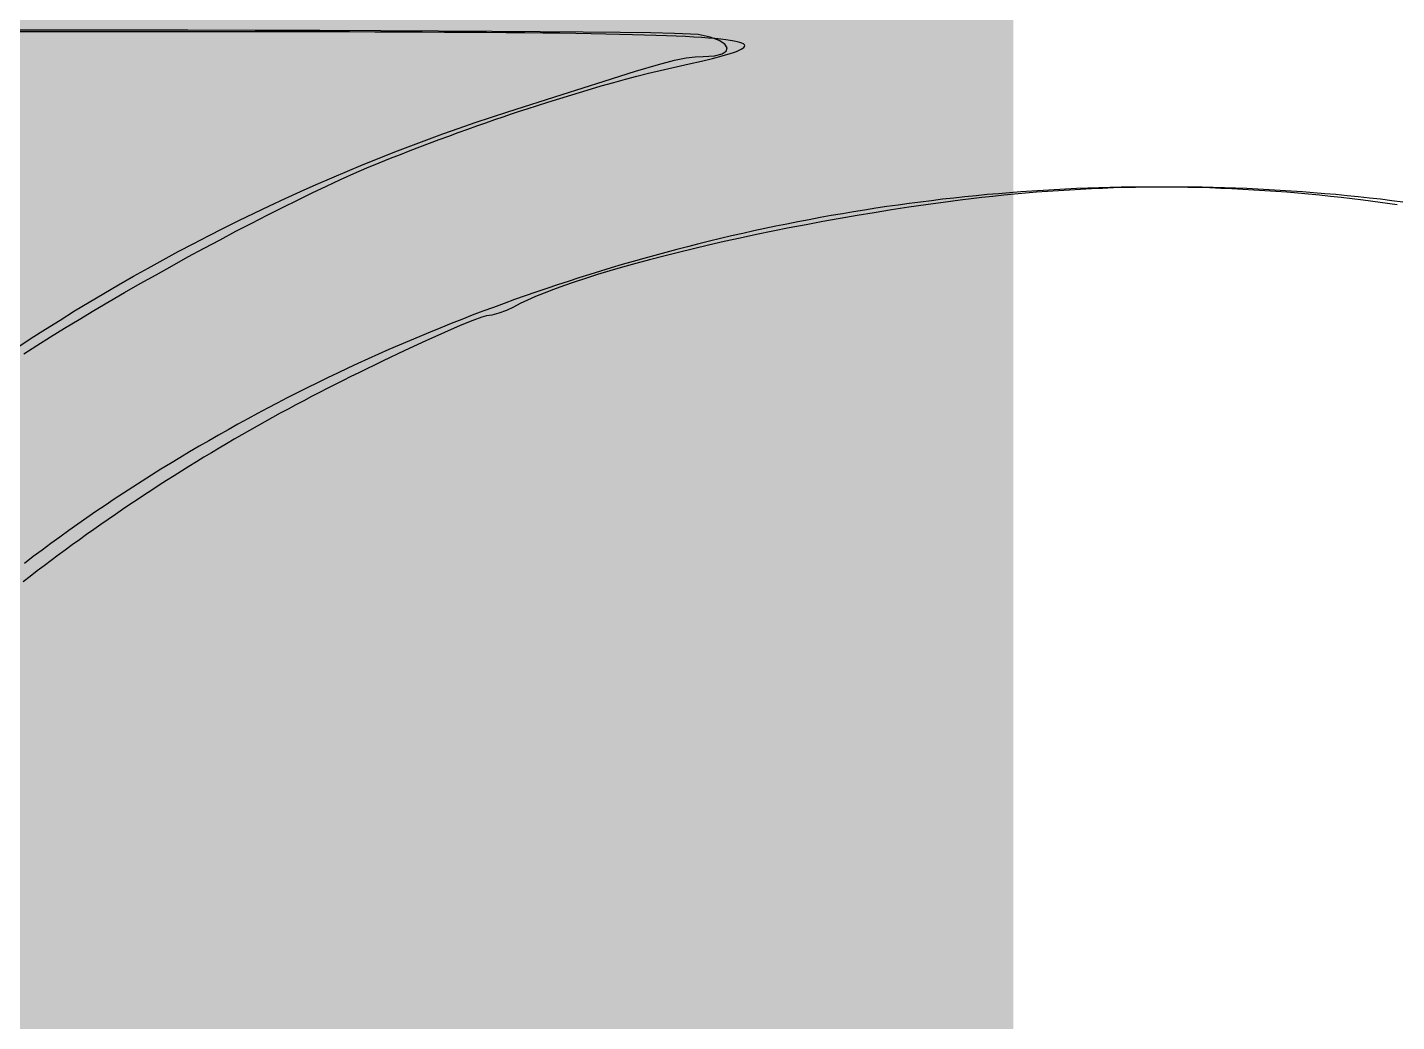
# Model space of a CAD drawing. Header units: inches. Extents: x -14 to 338, y 0 to 125.
# Drawn here: x 20.396 to 23.081, y 56.864 to 58.813 of the extents above; entities that cross this region are included whole.
import ezdxf

# ---------------------------------------------------------------- set-up
doc = ezdxf.new("R2010")
doc.units = ezdxf.units.IN
for name, color, linetype in [('Bottom Layer', 5, 'Continuous'), ('Bottom Overlay', 54, 'Continuous'), ('Top Overlay', 2, 'Continuous')]:
    doc.layers.add(name, color=color, linetype=linetype)

# ---------------------------------------------------------------- blocks, each defined once
blk = doc.blocks.new('IMPORTED_IMAGE_B_2')
at = {"layer": 'Bottom Overlay'}
for p, q in [((7.7978, -6.0565), (7.6514, -6.0567)), ((7.9354, -6.0564), (7.7978, -6.0565)), ((7.7978, -6.0565), (7.7978, -6.0565)), ((8.0644, -6.0563), (7.9354, -6.0564)), ((7.9354, -6.0564), (7.9354, -6.0564)), ((8.1852, -6.0563), (8.0644, -6.0563)), ((8.0644, -6.0563), (8.0644, -6.0563)), ((8.2425, -6.0563), (8.1852, -6.0563)), ((8.1852, -6.0563), (8.1852, -6.0563)), ((8.2978, -6.0564), (8.2425, -6.0563)), ((8.2425, -6.0563), (8.2425, -6.0563)), ((8.3511, -6.0565), (8.2978, -6.0564)), ((8.2978, -6.0564), (8.2978, -6.0564)), ((8.4025, -6.0566), (8.3511, -6.0565)), ((8.3511, -6.0565), (8.3511, -6.0565)), ((8.4519, -6.0567), (8.4025, -6.0566)), ((8.4025, -6.0566), (8.4025, -6.0566)), ((8.4995, -6.0569), (8.4519, -6.0567)), ((8.4519, -6.0567), (8.4519, -6.0567)), ((8.5452, -6.057), (8.4995, -6.0569)), ((8.4995, -6.0569), (8.4995, -6.0569)), ((8.589, -6.0573), (8.5452, -6.057)), ((8.5452, -6.057), (8.5452, -6.057)), ((8.6311, -6.0575), (8.589, -6.0573)), ((8.589, -6.0573), (8.589, -6.0573)), ((8.6713, -6.0578), (8.6311, -6.0575)), ((8.6311, -6.0575), (8.6311, -6.0575)), ((8.7098, -6.0581), (8.6713, -6.0578)), ((8.6713, -6.0578), (8.6713, -6.0578)), ((8.7465, -6.0584), (8.7098, -6.0581)), ((8.7098, -6.0581), (8.7098, -6.0581)), ((8.7815, -6.0588), (8.7465, -6.0584)), ((8.7465, -6.0584), (8.7465, -6.0584)), ((8.8149, -6.0592), (8.7815, -6.0588)), ((8.7815, -6.0588), (8.7815, -6.0588)), ((8.8465, -6.0597), (8.8149, -6.0592)), ((8.8149, -6.0592), (8.8149, -6.0592)), ((8.8766, -6.0602), (8.8465, -6.0597)), ((8.8465, -6.0597), (8.8465, -6.0597)), ((8.905, -6.0607), (8.8766, -6.0602)), ((8.8766, -6.0602), (8.8766, -6.0602)), ((8.9319, -6.0613), (8.905, -6.0607)), ((8.905, -6.0607), (8.905, -6.0607)), ((8.9572, -6.0619), (8.9319, -6.0613)), ((8.9319, -6.0613), (8.9319, -6.0613)), ((8.9809, -6.0626), (8.9572, -6.0619)), ((8.9572, -6.0619), (8.9572, -6.0619)), ((9.0032, -6.0633), (8.9809, -6.0626)), ((8.9809, -6.0626), (8.9809, -6.0626)), ((9.024, -6.064), (9.0032, -6.0633)), ((9.0032, -6.0633), (9.0032, -6.0633)), ((9.0433, -6.0648), (9.024, -6.064)), ((9.024, -6.064), (9.024, -6.064)), ((9.0613, -6.0657), (9.0433, -6.0648)), ((9.0433, -6.0648), (9.0433, -6.0648)), ((9.0778, -6.0666), (9.0613, -6.0657)), ((9.0613, -6.0657), (9.0613, -6.0657)), ((9.093, -6.0675), (9.0778, -6.0666)), ((9.0778, -6.0666), (9.0778, -6.0666)), ((9.1068, -6.0685), (9.093, -6.0675)), ((9.093, -6.0675), (9.093, -6.0675)), ((9.1193, -6.0696), (9.1068, -6.0685)), ((9.1068, -6.0685), (9.1068, -6.0685)), ((9.1305, -6.0707), (9.1193, -6.0696)), ((9.1193, -6.0696), (9.1193, -6.0696)), ((9.1404, -6.0719), (9.1305, -6.0707)), ((9.1305, -6.0707), (9.1305, -6.0707)), ((9.1491, -6.0731), (9.1404, -6.0719)), ((9.1404, -6.0719), (9.1404, -6.0719)), ((9.1566, -6.0743), (9.1491, -6.0731)), ((9.1491, -6.0731), (9.1491, -6.0731)), ((9.1558, -6.0967), (9.1617, -6.0946)), ((9.1629, -6.0757), (9.1566, -6.0743)), ((9.1566, -6.0743), (9.1566, -6.0743)), ((9.1617, -6.0946), (9.1667, -6.0925)), ((9.1617, -6.0946), (9.1617, -6.0946)), ((9.1681, -6.0771), (9.1629, -6.0757)), ((9.1629, -6.0757), (9.1629, -6.0757)), ((9.1667, -6.0925), (9.1708, -6.0905)), ((9.1667, -6.0925), (9.1667, -6.0925)), ((9.1721, -6.0785), (9.1681, -6.0771)), ((9.1681, -6.0771), (9.1681, -6.0771)), ((9.1708, -6.0905), (9.1739, -6.0886)), ((9.1708, -6.0905), (9.1708, -6.0905)), ((9.175, -6.08), (9.1721, -6.0785)), ((9.1721, -6.0785), (9.1721, -6.0785)), ((9.1739, -6.0886), (9.1761, -6.0868)), ((9.1739, -6.0886), (9.1739, -6.0886)), ((9.1769, -6.0816), (9.175, -6.08)), ((9.175, -6.08), (9.175, -6.08)), ((9.1761, -6.0868), (9.1774, -6.085)), ((9.1761, -6.0868), (9.1761, -6.0868)), ((9.1776, -6.0833), (9.1769, -6.0816)), ((9.1769, -6.0816), (9.1769, -6.0816)), ((9.1774, -6.085), (9.1776, -6.0833)), ((9.1774, -6.085), (9.1774, -6.085)), ((9.1776, -6.0833), (9.1776, -6.0833)), ((9.0201, -6.1302), (9.0685, -6.1193)), ((9.0685, -6.1193), (9.0928, -6.1137)), ((9.0685, -6.1193), (9.0685, -6.1193)), ((9.0928, -6.1137), (9.1145, -6.1085)), ((9.0928, -6.1137), (9.0928, -6.1137)), ((9.1145, -6.1085), (9.1333, -6.1035)), ((9.1145, -6.1085), (9.1145, -6.1085)), ((9.1333, -6.1035), (9.1491, -6.0989)), ((9.1333, -6.1035), (9.1333, -6.1035)), ((9.1491, -6.0989), (9.1558, -6.0967)), ((9.1491, -6.0989), (9.1491, -6.0989)), ((9.1558, -6.0967), (9.1558, -6.0967)), ((8.9206, -6.1554), (8.9437, -6.1491)), ((8.9437, -6.1491), (8.9661, -6.1432)), ((8.9437, -6.1491), (8.9437, -6.1491)), ((8.9661, -6.1432), (8.9886, -6.1376)), ((8.9661, -6.1432), (8.9661, -6.1432)), ((8.9886, -6.1376), (9.0201, -6.1302)), ((8.9886, -6.1376), (8.9886, -6.1376)), ((9.0201, -6.1302), (9.0201, -6.1302)), ((8.8385, -6.1798), (8.8688, -6.1705)), ((8.8688, -6.1705), (8.8959, -6.1625)), ((8.8688, -6.1705), (8.8688, -6.1705)), ((8.8959, -6.1625), (8.9206, -6.1554)), ((8.8959, -6.1625), (8.8959, -6.1625)), ((8.9206, -6.1554), (8.9206, -6.1554)), ((8.7506, -6.2073), (8.7916, -6.1943)), ((8.7916, -6.1943), (8.8385, -6.1798)), ((8.7916, -6.1943), (8.7916, -6.1943)), ((8.8385, -6.1798), (8.8385, -6.1798)), ((8.67, -6.2345), (8.6872, -6.2285)), ((8.6872, -6.2285), (8.7039, -6.2227)), ((8.6872, -6.2285), (8.6872, -6.2285)), ((8.7039, -6.2227), (8.7201, -6.2173)), ((8.7039, -6.2227), (8.7039, -6.2227)), ((8.7201, -6.2173), (8.7357, -6.2121)), ((8.7201, -6.2173), (8.7201, -6.2173)), ((8.7357, -6.2121), (8.7506, -6.2073)), ((8.7357, -6.2121), (8.7357, -6.2121)), ((8.7506, -6.2073), (8.7506, -6.2073)), ((8.5973, -6.2606), (8.6159, -6.2538)), ((8.6159, -6.2538), (8.6343, -6.2472)), ((8.6159, -6.2538), (8.6159, -6.2538)), ((8.6343, -6.2472), (8.6523, -6.2407)), ((8.6343, -6.2472), (8.6343, -6.2472)), ((8.6523, -6.2407), (8.67, -6.2345)), ((8.6523, -6.2407), (8.6523, -6.2407)), ((8.67, -6.2345), (8.67, -6.2345)), ((8.5213, -6.2892), (8.5404, -6.2819)), ((8.5404, -6.2819), (8.5594, -6.2747)), ((8.5404, -6.2819), (8.5404, -6.2819)), ((8.5594, -6.2747), (8.5784, -6.2676)), ((8.5594, -6.2747), (8.5594, -6.2747)), ((8.5784, -6.2676), (8.5973, -6.2606)), ((8.5784, -6.2676), (8.5784, -6.2676)), ((8.5973, -6.2606), (8.5973, -6.2606)), ((8.4604, -6.3132), (8.4832, -6.304)), ((8.4832, -6.304), (8.5022, -6.2966)), ((8.4832, -6.304), (8.4832, -6.304)), ((8.5022, -6.2966), (8.5213, -6.2892)), ((8.5022, -6.2966), (8.5022, -6.2966)), ((8.5213, -6.2892), (8.5213, -6.2892)), ((8.3848, -6.3461), (8.4111, -6.3343)), ((8.4111, -6.3343), (8.4363, -6.3233)), ((8.4111, -6.3343), (8.4111, -6.3343)), ((8.4363, -6.3233), (8.4604, -6.3132)), ((8.4363, -6.3233), (8.4363, -6.3233)), ((8.4604, -6.3132), (8.4604, -6.3132)), ((8.3295, -6.3721), (8.3576, -6.3587)), ((8.3576, -6.3587), (8.3848, -6.3461)), ((8.3576, -6.3587), (8.3576, -6.3587)), ((8.3848, -6.3461), (8.3848, -6.3461)), ((9.8576, -6.3642), (9.836, -6.3653)), ((9.8792, -6.3633), (9.8576, -6.3642)), ((9.8576, -6.3642), (9.8576, -6.3642)), ((9.9009, -6.3625), (9.8792, -6.3633)), ((9.8792, -6.3633), (9.8792, -6.3633)), ((9.9225, -6.3618), (9.9009, -6.3625)), ((9.9009, -6.3625), (9.9009, -6.3625)), ((9.9442, -6.3613), (9.9225, -6.3618)), ((9.9225, -6.3618), (9.9225, -6.3618)), ((9.966, -6.361), (9.9442, -6.3613)), ((9.9442, -6.3613), (9.9442, -6.3613)), ((9.9877, -6.3607), (9.966, -6.361)), ((9.966, -6.361), (9.966, -6.361)), ((10.0095, -6.3606), (9.9877, -6.3607)), ((9.9877, -6.3607), (9.9877, -6.3607)), ((10.0312, -6.3607), (10.0095, -6.3606)), ((10.0095, -6.3606), (10.0095, -6.3606)), ((10.053, -6.3609), (10.0312, -6.3607)), ((10.0312, -6.3607), (10.0312, -6.3607)), ((10.0748, -6.3612), (10.053, -6.3609)), ((10.053, -6.3609), (10.053, -6.3609)), ((10.0966, -6.3616), (10.0748, -6.3612)), ((10.0748, -6.3612), (10.0748, -6.3612)), ((10.1185, -6.3622), (10.0966, -6.3616)), ((10.0966, -6.3616), (10.0966, -6.3616)), ((10.1403, -6.363), (10.1185, -6.3622)), ((10.1185, -6.3622), (10.1185, -6.3622)), ((10.1622, -6.3638), (10.1403, -6.363)), ((10.1403, -6.363), (10.1403, -6.363)), ((10.184, -6.3648), (10.1622, -6.3638)), ((10.1622, -6.3638), (10.1622, -6.3638)), ((8.2712, -6.4006), (8.3007, -6.3861)), ((8.3007, -6.3861), (8.3295, -6.3721)), ((8.3007, -6.3861), (8.3007, -6.3861)), ((8.3295, -6.3721), (8.3295, -6.3721)), ((9.5668, -6.3907), (9.5331, -6.3954)), ((9.6003, -6.3863), (9.5668, -6.3907)), ((9.5668, -6.3907), (9.5668, -6.3907)), ((9.6216, -6.3837), (9.6003, -6.3863)), ((9.6003, -6.3863), (9.6003, -6.3863)), ((9.6429, -6.3812), (9.6216, -6.3837)), ((9.6216, -6.3837), (9.6216, -6.3837)), ((9.6642, -6.3789), (9.6429, -6.3812)), ((9.6429, -6.3812), (9.6429, -6.3812)), ((9.6856, -6.3767), (9.6642, -6.3789)), ((9.6642, -6.3789), (9.6642, -6.3789)), ((9.707, -6.3746), (9.6856, -6.3767)), ((9.6856, -6.3767), (9.6856, -6.3767)), ((9.7284, -6.3727), (9.707, -6.3746)), ((9.707, -6.3746), (9.707, -6.3746)), ((9.7499, -6.3709), (9.7284, -6.3727)), ((9.7284, -6.3727), (9.7284, -6.3727)), ((9.7713, -6.3693), (9.7499, -6.3709)), ((9.7499, -6.3709), (9.7499, -6.3709)), ((9.7929, -6.3678), (9.7713, -6.3693)), ((9.7713, -6.3693), (9.7713, -6.3693)), ((9.8144, -6.3665), (9.7929, -6.3678)), ((9.7929, -6.3678), (9.7929, -6.3678)), ((9.836, -6.3653), (9.8144, -6.3665)), ((9.8144, -6.3665), (9.8144, -6.3665)), ((9.836, -6.3653), (9.836, -6.3653)), ((10.2059, -6.366), (10.184, -6.3648)), ((10.184, -6.3648), (10.184, -6.3648)), ((10.2278, -6.3672), (10.2059, -6.366)), ((10.2059, -6.366), (10.2059, -6.366)), ((10.2496, -6.3687), (10.2278, -6.3672)), ((10.2278, -6.3672), (10.2278, -6.3672)), ((10.2715, -6.3702), (10.2496, -6.3687)), ((10.2496, -6.3687), (10.2496, -6.3687)), ((10.2934, -6.3719), (10.2715, -6.3702)), ((10.2715, -6.3702), (10.2715, -6.3702)), ((10.3153, -6.3737), (10.2934, -6.3719)), ((10.2934, -6.3719), (10.2934, -6.3719)), ((10.3372, -6.3756), (10.3153, -6.3737)), ((10.3153, -6.3737), (10.3153, -6.3737)), ((10.3591, -6.3777), (10.3372, -6.3756)), ((10.3372, -6.3756), (10.3372, -6.3756)), ((10.381, -6.3799), (10.3591, -6.3777)), ((10.3591, -6.3777), (10.3591, -6.3777)), ((10.4029, -6.3823), (10.381, -6.3799)), ((10.381, -6.3799), (10.381, -6.3799)), ((10.4248, -6.3847), (10.4029, -6.3823)), ((10.4029, -6.3823), (10.4029, -6.3823)), ((10.4467, -6.3874), (10.4248, -6.3847)), ((10.4248, -6.3847), (10.4248, -6.3847)), ((10.4685, -6.3901), (10.4467, -6.3874)), ((10.4467, -6.3874), (10.4467, -6.3874)), ((8.2106, -6.4314), (8.2411, -6.4158)), ((8.2411, -6.4158), (8.2712, -6.4006)), ((8.2411, -6.4158), (8.2411, -6.4158)), ((8.2712, -6.4006), (8.2712, -6.4006)), ((9.3981, -6.4165), (9.3645, -6.4223)), ((9.4318, -6.4109), (9.3981, -6.4165)), ((9.3981, -6.4165), (9.3981, -6.4165)), ((9.4656, -6.4055), (9.4318, -6.4109)), ((9.4318, -6.4109), (9.4318, -6.4109)), ((9.4994, -6.4003), (9.4656, -6.4055)), ((9.4656, -6.4055), (9.4656, -6.4055)), ((9.5331, -6.3954), (9.4994, -6.4003)), ((9.4994, -6.4003), (9.4994, -6.4003)), ((9.5331, -6.3954), (9.5331, -6.3954)), ((8.1797, -6.4475), (8.2106, -6.4314)), ((8.2106, -6.4314), (8.2106, -6.4314)), ((9.2651, -6.4408), (9.2326, -6.4473)), ((9.298, -6.4345), (9.2651, -6.4408)), ((9.2651, -6.4408), (9.2651, -6.4408)), ((9.3311, -6.4283), (9.298, -6.4345)), ((9.298, -6.4345), (9.298, -6.4345)), ((9.3645, -6.4223), (9.3311, -6.4283)), ((9.3311, -6.4283), (9.3311, -6.4283)), ((9.3645, -6.4223), (9.3645, -6.4223)), ((8.1171, -6.4807), (8.1485, -6.4639)), ((8.1485, -6.4639), (8.1797, -6.4475)), ((8.1485, -6.4639), (8.1485, -6.4639)), ((8.1797, -6.4475), (8.1797, -6.4475)), ((9.1376, -6.4676), (9.1069, -6.4745)), ((9.1687, -6.4607), (9.1376, -6.4676)), ((9.1376, -6.4676), (9.1376, -6.4676)), ((9.2004, -6.4539), (9.1687, -6.4607)), ((9.1687, -6.4607), (9.1687, -6.4607)), ((9.2326, -6.4473), (9.2004, -6.4539)), ((9.2004, -6.4539), (9.2004, -6.4539)), ((9.2326, -6.4473), (9.2326, -6.4473)), ((8.0544, -6.5151), (8.0857, -6.4978)), ((8.0857, -6.4978), (8.1171, -6.4807)), ((8.0857, -6.4978), (8.0857, -6.4978)), ((8.1171, -6.4807), (8.1171, -6.4807)), ((9.019, -6.4959), (8.9911, -6.5032)), ((9.0476, -6.4887), (9.019, -6.4959)), ((9.019, -6.4959), (9.019, -6.4959)), ((9.0769, -6.4816), (9.0476, -6.4887)), ((9.0476, -6.4887), (9.0476, -6.4887)), ((9.1069, -6.4745), (9.0769, -6.4816)), ((9.0769, -6.4816), (9.0769, -6.4816)), ((9.1069, -6.4745), (9.1069, -6.4745)), ((8.0231, -6.5325), (8.0544, -6.5151)), ((8.0544, -6.5151), (8.0544, -6.5151)), ((8.9128, -6.5251), (8.8886, -6.5324)), ((8.938, -6.5178), (8.9128, -6.5251)), ((8.9128, -6.5251), (8.9128, -6.5251)), ((8.9641, -6.5105), (8.938, -6.5178)), ((8.938, -6.5178), (8.938, -6.5178)), ((8.9911, -6.5032), (8.9641, -6.5105)), ((8.9641, -6.5105), (8.9641, -6.5105)), ((8.9911, -6.5032), (8.9911, -6.5032)), ((7.9614, -6.5677), (7.9921, -6.5501)), ((7.9921, -6.5501), (8.0231, -6.5325)), ((7.9921, -6.5501), (7.9921, -6.5501)), ((8.0231, -6.5325), (8.0231, -6.5325)), ((8.8433, -6.547), (8.8224, -6.5542)), ((8.8654, -6.5397), (8.8433, -6.547)), ((8.8433, -6.547), (8.8433, -6.547)), ((8.8886, -6.5324), (8.8654, -6.5397)), ((8.8654, -6.5397), (8.8654, -6.5397)), ((8.8886, -6.5324), (8.8886, -6.5324)), ((7.9311, -6.5853), (7.9614, -6.5677)), ((7.9614, -6.5677), (7.9614, -6.5677)), ((8.7671, -6.5755), (8.7513, -6.5825)), ((8.7842, -6.5685), (8.7671, -6.5755)), ((8.7671, -6.5755), (8.7671, -6.5755)), ((8.8027, -6.5614), (8.7842, -6.5685)), ((8.7842, -6.5685), (8.7842, -6.5685)), ((8.8224, -6.5542), (8.8027, -6.5614)), ((8.8027, -6.5614), (8.8027, -6.5614)), ((8.8224, -6.5542), (8.8224, -6.5542)), ((7.8722, -6.6202), (7.9013, -6.6028)), ((7.9013, -6.6028), (7.9311, -6.5853)), ((7.9013, -6.6028), (7.9013, -6.6028)), ((7.9311, -6.5853), (7.9311, -6.5853)), ((8.7102, -6.6027), (8.6955, -6.6082)), ((8.7241, -6.596), (8.7102, -6.6027)), ((8.7102, -6.6027), (8.7102, -6.6027)), ((8.737, -6.5893), (8.7241, -6.596)), ((8.7241, -6.596), (8.7241, -6.596)), ((8.7513, -6.5825), (8.737, -6.5893)), ((8.737, -6.5893), (8.737, -6.5893)), ((8.7513, -6.5825), (8.7513, -6.5825)), ((7.8438, -6.6375), (7.8722, -6.6202)), ((7.8722, -6.6202), (7.8722, -6.6202)), ((8.6197, -6.6324), (8.5886, -6.646)), ((8.6445, -6.6221), (8.6197, -6.6324)), ((8.6197, -6.6324), (8.6197, -6.6324)), ((8.6619, -6.6156), (8.6445, -6.6221)), ((8.6445, -6.6221), (8.6445, -6.6221)), ((8.6709, -6.6133), (8.6619, -6.6156)), ((8.6619, -6.6156), (8.6619, -6.6156)), ((8.6818, -6.612), (8.6709, -6.6133)), ((8.6709, -6.6133), (8.6709, -6.6133)), ((8.6955, -6.6082), (8.6818, -6.612)), ((8.6818, -6.612), (8.6818, -6.612)), ((8.6955, -6.6082), (8.6955, -6.6082)), ((7.7895, -6.6713), (7.8162, -6.6545)), ((7.8162, -6.6545), (7.8438, -6.6375)), ((7.8162, -6.6545), (7.8162, -6.6545)), ((7.8438, -6.6375), (7.8438, -6.6375)), ((8.5886, -6.646), (8.5521, -6.6625)), ((8.5886, -6.646), (8.5886, -6.646)), ((7.7638, -6.6877), (7.7895, -6.6713)), ((7.7895, -6.6713), (7.7895, -6.6713)), ((8.5113, -6.6814), (8.4672, -6.7023)), ((8.5521, -6.6625), (8.5113, -6.6814)), ((8.5113, -6.6814), (8.5113, -6.6814)), ((8.5521, -6.6625), (8.5521, -6.6625)), ((8.4672, -6.7023), (8.4209, -6.7247)), ((8.4672, -6.7023), (8.4672, -6.7023)), ((8.3898, -6.74), (8.3743, -6.7478)), ((8.4053, -6.7323), (8.3898, -6.74)), ((8.3898, -6.74), (8.3898, -6.74)), ((8.4209, -6.7247), (8.4053, -6.7323)), ((8.4053, -6.7323), (8.4053, -6.7323)), ((8.4209, -6.7247), (8.4209, -6.7247)), ((8.3434, -6.7636), (8.328, -6.7716)), ((8.3588, -6.7557), (8.3434, -6.7636)), ((8.3434, -6.7636), (8.3434, -6.7636)), ((8.3743, -6.7478), (8.3588, -6.7557)), ((8.3588, -6.7557), (8.3588, -6.7557)), ((8.3743, -6.7478), (8.3743, -6.7478)), ((8.2973, -6.7878), (8.2821, -6.796)), ((8.3126, -6.7796), (8.2973, -6.7878)), ((8.2973, -6.7878), (8.2973, -6.7878)), ((8.328, -6.7716), (8.3126, -6.7796)), ((8.3126, -6.7796), (8.3126, -6.7796)), ((8.328, -6.7716), (8.328, -6.7716)), ((8.2365, -6.821), (8.2214, -6.8294)), ((8.2517, -6.8126), (8.2365, -6.821)), ((8.2365, -6.821), (8.2365, -6.821)), ((8.2668, -6.8042), (8.2517, -6.8126)), ((8.2517, -6.8126), (8.2517, -6.8126)), ((8.2821, -6.796), (8.2668, -6.8042)), ((8.2668, -6.8042), (8.2668, -6.8042)), ((8.2821, -6.796), (8.2821, -6.796)), ((8.1914, -6.8466), (8.1764, -6.8552)), ((8.2064, -6.838), (8.1914, -6.8466)), ((8.1914, -6.8466), (8.1914, -6.8466)), ((8.2214, -6.8294), (8.2064, -6.838)), ((8.2064, -6.838), (8.2064, -6.838)), ((8.2214, -6.8294), (8.2214, -6.8294)), ((8.1466, -6.8727), (8.1318, -6.8816)), ((8.1615, -6.864), (8.1466, -6.8727)), ((8.1466, -6.8727), (8.1466, -6.8727)), ((8.1764, -6.8552), (8.1615, -6.864)), ((8.1615, -6.864), (8.1615, -6.864)), ((8.1764, -6.8552), (8.1764, -6.8552)), ((8.1023, -6.8995), (8.0876, -6.9086)), ((8.117, -6.8905), (8.1023, -6.8995)), ((8.1023, -6.8995), (8.1023, -6.8995)), ((8.1318, -6.8816), (8.117, -6.8905)), ((8.117, -6.8905), (8.117, -6.8905)), ((8.1318, -6.8816), (8.1318, -6.8816)), ((8.0583, -6.9269), (8.0438, -6.9362)), ((8.0729, -6.9177), (8.0583, -6.9269)), ((8.0583, -6.9269), (8.0583, -6.9269)), ((8.0876, -6.9086), (8.0729, -6.9177)), ((8.0729, -6.9177), (8.0729, -6.9177)), ((8.0876, -6.9086), (8.0876, -6.9086)), ((8.0148, -6.9549), (8.0004, -6.9643)), ((8.0293, -6.9455), (8.0148, -6.9549)), ((8.0148, -6.9549), (8.0148, -6.9549)), ((8.0438, -6.9362), (8.0293, -6.9455)), ((8.0293, -6.9455), (8.0293, -6.9455)), ((8.0438, -6.9362), (8.0438, -6.9362)), ((7.986, -6.9738), (7.9717, -6.9834)), ((8.0004, -6.9643), (7.986, -6.9738)), ((7.986, -6.9738), (7.986, -6.9738)), ((8.0004, -6.9643), (8.0004, -6.9643)), ((7.9432, -7.0027), (7.929, -7.0125)), ((7.9574, -6.993), (7.9432, -7.0027)), ((7.9432, -7.0027), (7.9432, -7.0027)), ((7.9717, -6.9834), (7.9574, -6.993)), ((7.9574, -6.993), (7.9574, -6.993)), ((7.9717, -6.9834), (7.9717, -6.9834)), ((7.9008, -7.0322), (7.8867, -7.0422)), ((7.9148, -7.0223), (7.9008, -7.0322)), ((7.9008, -7.0322), (7.9008, -7.0322)), ((7.929, -7.0125), (7.9148, -7.0223)), ((7.9148, -7.0223), (7.9148, -7.0223)), ((7.929, -7.0125), (7.929, -7.0125)), ((7.8588, -7.0622), (7.8449, -7.0724)), ((7.8727, -7.0522), (7.8588, -7.0622)), ((7.8588, -7.0622), (7.8588, -7.0622)), ((7.8867, -7.0422), (7.8727, -7.0522)), ((7.8727, -7.0522), (7.8727, -7.0522)), ((7.8867, -7.0422), (7.8867, -7.0422)), ((7.831, -7.0826), (7.8172, -7.0928)), ((7.8449, -7.0724), (7.831, -7.0826)), ((7.831, -7.0826), (7.831, -7.0826)), ((7.8449, -7.0724), (7.8449, -7.0724)), ((7.7898, -7.1135), (7.7761, -7.124)), ((7.8035, -7.1032), (7.7898, -7.1135)), ((7.7898, -7.1135), (7.7898, -7.1135)), ((7.8172, -7.0928), (7.8035, -7.1032)), ((7.8035, -7.1032), (7.8035, -7.1032)), ((7.8172, -7.0928), (7.8172, -7.0928)), ((7.7761, -7.124), (7.7626, -7.1345)), ((7.7761, -7.124), (7.7761, -7.124))]:
    blk.add_line(p, q, dxfattribs=at)
blk = doc.blocks.new('IMPORTED_IMAGE_B_3')
at = {"layer": 'Top Overlay'}
for p, q in [((7.8108, -6.0528), (7.6697, -6.0527)), ((7.9498, -6.0529), (7.8108, -6.0528)), ((7.8108, -6.0528), (7.8108, -6.0528)), ((8.0857, -6.0531), (7.9498, -6.0529)), ((7.9498, -6.0529), (7.9498, -6.0529)), ((8.2175, -6.0534), (8.0857, -6.0531)), ((8.0857, -6.0531), (8.0857, -6.0531)), ((8.344, -6.0538), (8.2175, -6.0534)), ((8.2175, -6.0534), (8.2175, -6.0534)), ((8.4642, -6.0542), (8.344, -6.0538)), ((8.344, -6.0538), (8.344, -6.0538)), ((8.5771, -6.0548), (8.4642, -6.0542)), ((8.4642, -6.0542), (8.4642, -6.0542)), ((8.6815, -6.0554), (8.5771, -6.0548)), ((8.5771, -6.0548), (8.5771, -6.0548)), ((8.7764, -6.0561), (8.6815, -6.0554)), ((8.6815, -6.0554), (8.6815, -6.0554)), ((8.8607, -6.0568), (8.7764, -6.0561)), ((8.7764, -6.0561), (8.7764, -6.0561)), ((8.9334, -6.0576), (8.8607, -6.0568)), ((8.8607, -6.0568), (8.8607, -6.0568)), ((8.9934, -6.0586), (8.9334, -6.0576)), ((8.9334, -6.0576), (8.9334, -6.0576)), ((9.0396, -6.0596), (8.9934, -6.0586)), ((8.9934, -6.0586), (8.9934, -6.0586)), ((9.071, -6.0606), (9.0396, -6.0596)), ((9.0396, -6.0596), (9.0396, -6.0596)), ((9.0865, -6.0618), (9.071, -6.0606)), ((9.071, -6.0606), (9.071, -6.0606)), ((9.1099, -6.067), (9.0865, -6.0618)), ((9.0865, -6.0618), (9.0865, -6.0618)), ((9.1272, -6.0734), (9.1099, -6.067)), ((9.1099, -6.067), (9.1099, -6.067)), ((9.1383, -6.0805), (9.1272, -6.0734)), ((9.1272, -6.0734), (9.1272, -6.0734)), ((9.1331, -6.0996), (9.1414, -6.0942)), ((9.1431, -6.0876), (9.1383, -6.0805)), ((9.1383, -6.0805), (9.1383, -6.0805)), ((9.1414, -6.0942), (9.1431, -6.0876)), ((9.1414, -6.0942), (9.1414, -6.0942)), ((9.1431, -6.0876), (9.1431, -6.0876)), ((8.9635, -6.1336), (9.0083, -6.1203)), ((9.0083, -6.1203), (9.0402, -6.1118)), ((9.0083, -6.1203), (9.0083, -6.1203)), ((9.0402, -6.1118), (9.0629, -6.1071)), ((9.0402, -6.1118), (9.0402, -6.1118)), ((9.0629, -6.1071), (9.0803, -6.1051)), ((9.0629, -6.1071), (9.0629, -6.1071)), ((9.0803, -6.1051), (9.0962, -6.1047)), ((9.0803, -6.1051), (9.0803, -6.1051)), ((9.0962, -6.1047), (9.1181, -6.1033)), ((9.0962, -6.1047), (9.0962, -6.1047)), ((9.1181, -6.1033), (9.1331, -6.0996)), ((9.1181, -6.1033), (9.1181, -6.1033)), ((9.1331, -6.0996), (9.1331, -6.0996)), ((8.9018, -6.1528), (8.9635, -6.1336)), ((8.9635, -6.1336), (8.9635, -6.1336)), ((8.8195, -6.179), (8.9018, -6.1528)), ((8.9018, -6.1528), (8.9018, -6.1528)), ((8.7128, -6.2133), (8.8195, -6.179)), ((8.8195, -6.179), (8.8195, -6.179)), ((8.649, -6.2344), (8.6808, -6.2237)), ((8.6808, -6.2237), (8.7128, -6.2133)), ((8.6808, -6.2237), (8.6808, -6.2237)), ((8.7128, -6.2133), (8.7128, -6.2133)), ((8.5542, -6.2681), (8.5857, -6.2566)), ((8.5857, -6.2566), (8.6173, -6.2454)), ((8.5857, -6.2566), (8.5857, -6.2566)), ((8.6173, -6.2454), (8.649, -6.2344)), ((8.6173, -6.2454), (8.6173, -6.2454)), ((8.649, -6.2344), (8.649, -6.2344)), ((8.4916, -6.2918), (8.5228, -6.2798)), ((8.5228, -6.2798), (8.5542, -6.2681)), ((8.5228, -6.2798), (8.5228, -6.2798)), ((8.5542, -6.2681), (8.5542, -6.2681)), ((8.4294, -6.3167), (8.4604, -6.3041)), ((8.4604, -6.3041), (8.4916, -6.2918)), ((8.4604, -6.3041), (8.4604, -6.3041)), ((8.4916, -6.2918), (8.4916, -6.2918)), ((8.3677, -6.3425), (8.3985, -6.3295)), ((8.3985, -6.3295), (8.4294, -6.3167)), ((8.3985, -6.3295), (8.3985, -6.3295)), ((8.4294, -6.3167), (8.4294, -6.3167)), ((8.3064, -6.3694), (8.337, -6.3559)), ((8.337, -6.3559), (8.3677, -6.3425)), ((8.337, -6.3559), (8.337, -6.3559)), ((8.3677, -6.3425), (8.3677, -6.3425)), ((9.8285, -6.3638), (9.8066, -6.3648)), ((9.8503, -6.363), (9.8285, -6.3638)), ((9.8285, -6.3638), (9.8285, -6.3638)), ((9.8722, -6.3622), (9.8503, -6.363)), ((9.8503, -6.363), (9.8503, -6.363)), ((9.894, -6.3616), (9.8722, -6.3622)), ((9.8722, -6.3622), (9.8722, -6.3622)), ((9.9158, -6.3612), (9.894, -6.3616)), ((9.894, -6.3616), (9.894, -6.3616)), ((9.9376, -6.3609), (9.9158, -6.3612)), ((9.9158, -6.3612), (9.9158, -6.3612)), ((9.9594, -6.3607), (9.9376, -6.3609)), ((9.9376, -6.3609), (9.9376, -6.3609)), ((9.9812, -6.3606), (9.9594, -6.3607)), ((9.9594, -6.3607), (9.9594, -6.3607)), ((10.0029, -6.3607), (9.9812, -6.3606)), ((9.9812, -6.3606), (9.9812, -6.3606)), ((10.0247, -6.361), (10.0029, -6.3607)), ((10.0029, -6.3607), (10.0029, -6.3607)), ((10.0464, -6.3613), (10.0247, -6.361)), ((10.0247, -6.361), (10.0247, -6.361)), ((10.0681, -6.3618), (10.0464, -6.3613)), ((10.0464, -6.3613), (10.0464, -6.3613)), ((10.0897, -6.3625), (10.0681, -6.3618)), ((10.0681, -6.3618), (10.0681, -6.3618)), ((10.1114, -6.3633), (10.0897, -6.3625)), ((10.0897, -6.3625), (10.0897, -6.3625)), ((10.133, -6.3642), (10.1114, -6.3633)), ((10.1114, -6.3633), (10.1114, -6.3633)), ((10.1546, -6.3653), (10.133, -6.3642)), ((10.133, -6.3642), (10.133, -6.3642)), ((8.2457, -6.3974), (8.276, -6.3833)), ((8.276, -6.3833), (8.3064, -6.3694)), ((8.276, -6.3833), (8.276, -6.3833)), ((8.3064, -6.3694), (8.3064, -6.3694)), ((9.5221, -6.3901), (9.5002, -6.393)), ((9.5439, -6.3874), (9.5221, -6.3901)), ((9.5221, -6.3901), (9.5221, -6.3901)), ((9.5658, -6.3847), (9.5439, -6.3874)), ((9.5439, -6.3874), (9.5439, -6.3874)), ((9.5877, -6.3823), (9.5658, -6.3847)), ((9.5658, -6.3847), (9.5658, -6.3847)), ((9.6096, -6.3799), (9.5877, -6.3823)), ((9.5877, -6.3823), (9.5877, -6.3823)), ((9.6315, -6.3777), (9.6096, -6.3799)), ((9.6096, -6.3799), (9.6096, -6.3799)), ((9.6534, -6.3756), (9.6315, -6.3777)), ((9.6315, -6.3777), (9.6315, -6.3777)), ((9.6753, -6.3737), (9.6534, -6.3756)), ((9.6534, -6.3756), (9.6534, -6.3756)), ((9.6972, -6.3719), (9.6753, -6.3737)), ((9.6753, -6.3737), (9.6753, -6.3737)), ((9.7191, -6.3702), (9.6972, -6.3719)), ((9.6972, -6.3719), (9.6972, -6.3719)), ((9.741, -6.3687), (9.7191, -6.3702)), ((9.7191, -6.3702), (9.7191, -6.3702)), ((9.7629, -6.3672), (9.741, -6.3687)), ((9.741, -6.3687), (9.741, -6.3687)), ((9.7847, -6.366), (9.7629, -6.3672)), ((9.7629, -6.3672), (9.7629, -6.3672)), ((9.8066, -6.3648), (9.7847, -6.366)), ((9.7847, -6.366), (9.7847, -6.366)), ((9.8066, -6.3648), (9.8066, -6.3648)), ((10.1762, -6.3665), (10.1546, -6.3653)), ((10.1546, -6.3653), (10.1546, -6.3653)), ((10.1977, -6.3678), (10.1762, -6.3665)), ((10.1762, -6.3665), (10.1762, -6.3665)), ((10.2193, -6.3693), (10.1977, -6.3678)), ((10.1977, -6.3678), (10.1977, -6.3678)), ((10.2408, -6.3709), (10.2193, -6.3693)), ((10.2193, -6.3693), (10.2193, -6.3693)), ((10.2622, -6.3727), (10.2408, -6.3709)), ((10.2408, -6.3709), (10.2408, -6.3709)), ((10.2836, -6.3746), (10.2622, -6.3727)), ((10.2622, -6.3727), (10.2622, -6.3727)), ((10.305, -6.3767), (10.2836, -6.3746)), ((10.2836, -6.3746), (10.2836, -6.3746)), ((10.3264, -6.3789), (10.305, -6.3767)), ((10.305, -6.3767), (10.305, -6.3767)), ((10.3477, -6.3812), (10.3264, -6.3789)), ((10.3264, -6.3789), (10.3264, -6.3789)), ((10.369, -6.3837), (10.3477, -6.3812)), ((10.3477, -6.3812), (10.3477, -6.3812)), ((10.3903, -6.3863), (10.369, -6.3837)), ((10.369, -6.3837), (10.369, -6.3837)), ((10.4238, -6.3907), (10.3903, -6.3863)), ((10.3903, -6.3863), (10.3903, -6.3863)), ((10.4575, -6.3954), (10.4238, -6.3907)), ((10.4238, -6.3907), (10.4238, -6.3907)), ((8.1854, -6.4264), (8.2155, -6.4117)), ((8.2155, -6.4117), (8.2457, -6.3974)), ((8.2155, -6.4117), (8.2155, -6.4117)), ((8.2457, -6.3974), (8.2457, -6.3974)), ((9.3473, -6.4167), (9.3256, -6.4206)), ((9.3691, -6.4129), (9.3473, -6.4167)), ((9.3473, -6.4167), (9.3473, -6.4167)), ((9.391, -6.4093), (9.3691, -6.4129)), ((9.3691, -6.4129), (9.3691, -6.4129)), ((9.4128, -6.4058), (9.391, -6.4093)), ((9.391, -6.4093), (9.391, -6.4093)), ((9.4346, -6.4024), (9.4128, -6.4058)), ((9.4128, -6.4058), (9.4128, -6.4058)), ((9.4565, -6.3991), (9.4346, -6.4024)), ((9.4346, -6.4024), (9.4346, -6.4024)), ((9.4783, -6.396), (9.4565, -6.3991)), ((9.4565, -6.3991), (9.4565, -6.3991)), ((9.5002, -6.393), (9.4783, -6.396)), ((9.4783, -6.396), (9.4783, -6.396)), ((9.5002, -6.393), (9.5002, -6.393)), ((8.1256, -6.4563), (8.1555, -6.4412)), ((8.1555, -6.4412), (8.1854, -6.4264)), ((8.1555, -6.4412), (8.1555, -6.4412)), ((8.1854, -6.4264), (8.1854, -6.4264)), ((9.2169, -6.4421), (9.1952, -6.4468)), ((9.2386, -6.4376), (9.2169, -6.4421)), ((9.2169, -6.4421), (9.2169, -6.4421)), ((9.2603, -6.4332), (9.2386, -6.4376)), ((9.2386, -6.4376), (9.2386, -6.4376)), ((9.282, -6.4289), (9.2603, -6.4332)), ((9.2603, -6.4332), (9.2603, -6.4332)), ((9.3038, -6.4247), (9.282, -6.4289)), ((9.282, -6.4289), (9.282, -6.4289)), ((9.3256, -6.4206), (9.3038, -6.4247)), ((9.3038, -6.4247), (9.3038, -6.4247)), ((9.3256, -6.4206), (9.3256, -6.4206)), ((8.0664, -6.4873), (8.096, -6.4717)), ((8.096, -6.4717), (8.1256, -6.4563)), ((8.096, -6.4717), (8.096, -6.4717)), ((8.1256, -6.4563), (8.1256, -6.4563)), ((9.1088, -6.4668), (9.0873, -6.4721)), ((9.1304, -6.4616), (9.1088, -6.4668)), ((9.1088, -6.4668), (9.1088, -6.4668)), ((9.152, -6.4566), (9.1304, -6.4616)), ((9.1304, -6.4616), (9.1304, -6.4616)), ((9.1736, -6.4516), (9.152, -6.4566)), ((9.152, -6.4566), (9.152, -6.4566)), ((9.1952, -6.4468), (9.1736, -6.4516)), ((9.1736, -6.4516), (9.1736, -6.4516)), ((9.1952, -6.4468), (9.1952, -6.4468)), ((8.037, -6.5032), (8.0664, -6.4873)), ((8.0664, -6.4873), (8.0664, -6.4873)), ((9.0014, -6.4946), (8.98, -6.5006)), ((9.0228, -6.4888), (9.0014, -6.4946)), ((9.0014, -6.4946), (9.0014, -6.4946)), ((9.0443, -6.4831), (9.0228, -6.4888)), ((9.0228, -6.4888), (9.0228, -6.4888)), ((9.0657, -6.4776), (9.0443, -6.4831)), ((9.0443, -6.4831), (9.0443, -6.4831)), ((9.0873, -6.4721), (9.0657, -6.4776)), ((9.0657, -6.4776), (9.0657, -6.4776)), ((9.0873, -6.4721), (9.0873, -6.4721)), ((7.9785, -6.5357), (8.0077, -6.5194)), ((8.0077, -6.5194), (8.037, -6.5032)), ((8.0077, -6.5194), (8.0077, -6.5194)), ((8.037, -6.5032), (8.037, -6.5032)), ((8.8948, -6.5256), (8.8736, -6.5321)), ((8.916, -6.5191), (8.8948, -6.5256)), ((8.8948, -6.5256), (8.8948, -6.5256)), ((8.9373, -6.5128), (8.916, -6.5191)), ((8.916, -6.5191), (8.916, -6.5191)), ((8.9586, -6.5066), (8.9373, -6.5128)), ((8.9373, -6.5128), (8.9373, -6.5128)), ((8.98, -6.5006), (8.9586, -6.5066)), ((8.9586, -6.5066), (8.9586, -6.5066)), ((8.98, -6.5006), (8.98, -6.5006)), ((7.9206, -6.5692), (7.9495, -6.5524)), ((7.9495, -6.5524), (7.9785, -6.5357)), ((7.9495, -6.5524), (7.9495, -6.5524)), ((7.9785, -6.5357), (7.9785, -6.5357)), ((8.8102, -6.5525), (8.7892, -6.5596)), ((8.8313, -6.5456), (8.8102, -6.5525)), ((8.8102, -6.5525), (8.8102, -6.5525)), ((8.8524, -6.5388), (8.8313, -6.5456)), ((8.8313, -6.5456), (8.8313, -6.5456)), ((8.8736, -6.5321), (8.8524, -6.5388)), ((8.8524, -6.5388), (8.8524, -6.5388)), ((8.8736, -6.5321), (8.8736, -6.5321)), ((7.8919, -6.5864), (7.9206, -6.5692)), ((7.9206, -6.5692), (7.9206, -6.5692)), ((8.7472, -6.574), (8.7263, -6.5814)), ((8.7682, -6.5667), (8.7472, -6.574)), ((8.7472, -6.574), (8.7472, -6.574)), ((8.7892, -6.5596), (8.7682, -6.5667)), ((8.7682, -6.5667), (8.7682, -6.5667)), ((8.7892, -6.5596), (8.7892, -6.5596)), ((7.8348, -6.6214), (7.8633, -6.6037)), ((7.8633, -6.6037), (7.8919, -6.5864)), ((7.8633, -6.6037), (7.8633, -6.6037)), ((7.8919, -6.5864), (7.8919, -6.5864)), ((8.6639, -6.6043), (8.6432, -6.6122)), ((8.6846, -6.5966), (8.6639, -6.6043)), ((8.6639, -6.6043), (8.6639, -6.6043)), ((8.7055, -6.5889), (8.6846, -6.5966)), ((8.6846, -6.5966), (8.6846, -6.5966)), ((8.7263, -6.5814), (8.7055, -6.5889)), ((8.7055, -6.5889), (8.7055, -6.5889)), ((8.7263, -6.5814), (8.7263, -6.5814)), ((7.8065, -6.6392), (7.8348, -6.6214)), ((7.8348, -6.6214), (7.8348, -6.6214)), ((8.6019, -6.6283), (8.5814, -6.6366)), ((8.6225, -6.6202), (8.6019, -6.6283)), ((8.6019, -6.6283), (8.6019, -6.6283)), ((8.6432, -6.6122), (8.6225, -6.6202)), ((8.6225, -6.6202), (8.6225, -6.6202)), ((8.6432, -6.6122), (8.6432, -6.6122)), ((7.7502, -6.6757), (7.7783, -6.6573)), ((7.7783, -6.6573), (7.8065, -6.6392)), ((7.7783, -6.6573), (7.7783, -6.6573)), ((7.8065, -6.6392), (7.8065, -6.6392)), ((8.5405, -6.6534), (8.5201, -6.662)), ((8.5609, -6.6449), (8.5405, -6.6534)), ((8.5405, -6.6534), (8.5405, -6.6534)), ((8.5814, -6.6366), (8.5609, -6.6449)), ((8.5609, -6.6449), (8.5609, -6.6449)), ((8.5814, -6.6366), (8.5814, -6.6366)), ((8.4795, -6.6795), (8.4593, -6.6885)), ((8.4998, -6.6707), (8.4795, -6.6795)), ((8.4795, -6.6795), (8.4795, -6.6795)), ((8.5201, -6.662), (8.4998, -6.6707)), ((8.4998, -6.6707), (8.4998, -6.6707)), ((8.5201, -6.662), (8.5201, -6.662)), ((8.4191, -6.7067), (8.3991, -6.716)), ((8.4392, -6.6975), (8.4191, -6.7067)), ((8.4191, -6.7067), (8.4191, -6.7067)), ((8.4593, -6.6885), (8.4392, -6.6975)), ((8.4392, -6.6975), (8.4392, -6.6975)), ((8.4593, -6.6885), (8.4593, -6.6885)), ((8.3593, -6.7349), (8.3395, -6.7446)), ((8.3791, -6.7254), (8.3593, -6.7349)), ((8.3593, -6.7349), (8.3593, -6.7349)), ((8.3991, -6.716), (8.3791, -6.7254)), ((8.3791, -6.7254), (8.3791, -6.7254)), ((8.3991, -6.716), (8.3991, -6.716)), ((8.3001, -6.7642), (8.2805, -6.7742)), ((8.3197, -6.7543), (8.3001, -6.7642)), ((8.3001, -6.7642), (8.3001, -6.7642)), ((8.3395, -6.7446), (8.3197, -6.7543)), ((8.3197, -6.7543), (8.3197, -6.7543)), ((8.3395, -6.7446), (8.3395, -6.7446)), ((8.2609, -6.7843), (8.2415, -6.7945)), ((8.2805, -6.7742), (8.2609, -6.7843)), ((8.2609, -6.7843), (8.2609, -6.7843)), ((8.2805, -6.7742), (8.2805, -6.7742)), ((8.2028, -6.8152), (8.1836, -6.8257)), ((8.2221, -6.8048), (8.2028, -6.8152)), ((8.2028, -6.8152), (8.2028, -6.8152)), ((8.2415, -6.7945), (8.2221, -6.8048)), ((8.2221, -6.8048), (8.2221, -6.8048)), ((8.2415, -6.7945), (8.2415, -6.7945)), ((8.1454, -6.8472), (8.1264, -6.858)), ((8.1644, -6.8364), (8.1454, -6.8472)), ((8.1454, -6.8472), (8.1454, -6.8472)), ((8.1836, -6.8257), (8.1644, -6.8364)), ((8.1644, -6.8364), (8.1644, -6.8364)), ((8.1836, -6.8257), (8.1836, -6.8257)), ((8.1075, -6.869), (8.0886, -6.8801)), ((8.1264, -6.858), (8.1075, -6.869)), ((8.1075, -6.869), (8.1075, -6.869)), ((8.1264, -6.858), (8.1264, -6.858)), ((8.0699, -6.8913), (8.0512, -6.9027)), ((8.0886, -6.8801), (8.0699, -6.8913)), ((8.0699, -6.8913), (8.0699, -6.8913)), ((8.0886, -6.8801), (8.0886, -6.8801)), ((8.0142, -6.9256), (7.9958, -6.9373)), ((8.0327, -6.9141), (8.0142, -6.9256)), ((8.0142, -6.9256), (8.0142, -6.9256)), ((8.0512, -6.9027), (8.0327, -6.9141)), ((8.0327, -6.9141), (8.0327, -6.9141)), ((8.0512, -6.9027), (8.0512, -6.9027)), ((7.9775, -6.949), (7.9593, -6.9609)), ((7.9958, -6.9373), (7.9775, -6.949)), ((7.9775, -6.949), (7.9775, -6.949)), ((7.9958, -6.9373), (7.9958, -6.9373)), ((7.9411, -6.9729), (7.9231, -6.9849)), ((7.9593, -6.9609), (7.9411, -6.9729)), ((7.9411, -6.9729), (7.9411, -6.9729)), ((7.9593, -6.9609), (7.9593, -6.9609)), ((7.9052, -6.9971), (7.8873, -7.0094)), ((7.9231, -6.9849), (7.9052, -6.9971)), ((7.9052, -6.9971), (7.9052, -6.9971)), ((7.9231, -6.9849), (7.9231, -6.9849)), ((7.8519, -7.0343), (7.8344, -7.047)), ((7.8696, -7.0218), (7.8519, -7.0343)), ((7.8519, -7.0343), (7.8519, -7.0343)), ((7.8873, -7.0094), (7.8696, -7.0218)), ((7.8696, -7.0218), (7.8696, -7.0218)), ((7.8873, -7.0094), (7.8873, -7.0094)), ((7.8169, -7.0597), (7.7995, -7.0725)), ((7.8344, -7.047), (7.8169, -7.0597)), ((7.8169, -7.0597), (7.8169, -7.0597)), ((7.8344, -7.047), (7.8344, -7.047)), ((7.7823, -7.0854), (7.7651, -7.0985)), ((7.7995, -7.0725), (7.7823, -7.0854)), ((7.7823, -7.0854), (7.7823, -7.0854)), ((7.7995, -7.0725), (7.7995, -7.0725))]:
    blk.add_line(p, q, dxfattribs=at)

msp = doc.modelspace()

# ---------------------------------------------------------------- linework, layer by layer
at = {"layer": 'Bottom Layer', "const_width": 3}
msp.add_lwpolyline([(20.8291, 46.4891), (20.8291, 71.8713)], dxfattribs=at)

# ---------------------------------------------------------------- block references
for name in ['IMPORTED_IMAGE_B_2', 'IMPORTED_IMAGE_B_3']:
    msp.add_blockref(name, (12.6249, 64.8609))

doc.saveas('drawing.dxf')
